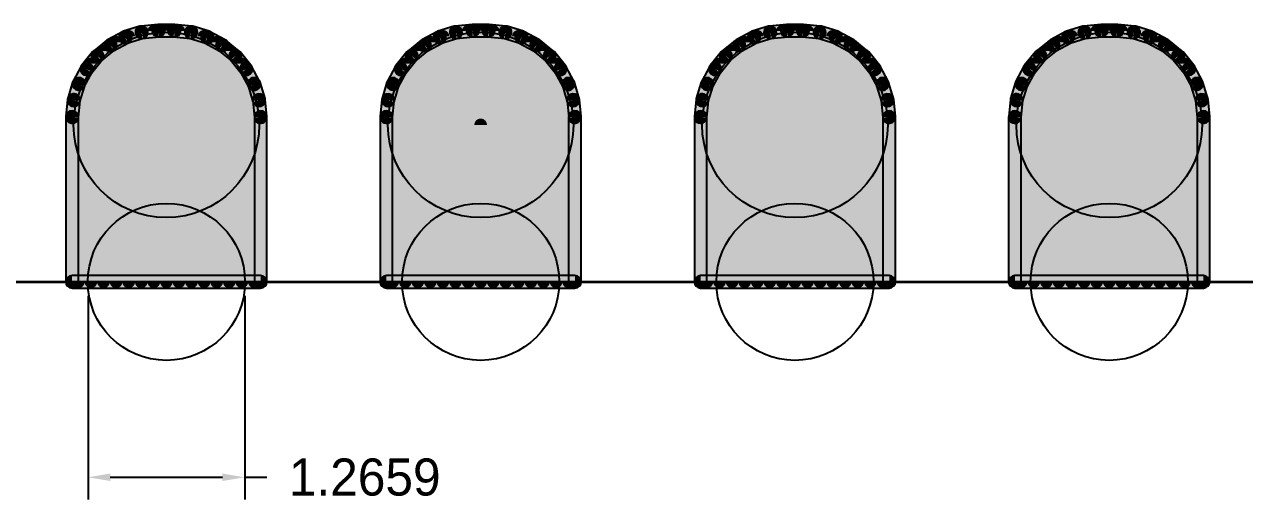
# Model space of a CAD drawing. Extents: x -87.3 to -53.8, y 3.8 to 28.4.
# Drawn here: x -72.25 to -62.39, y 3.84 to 7.7 of the extents above; entities that cross this region are included whole.
import ezdxf

# ---------------------------------------------------------------- set-up
doc = ezdxf.new("R2010")
doc.units = 0
doc.header["$MEASUREMENT"] = 0
doc.layers.get('0').update_dxf_attribs({"linetype": 'CONTINUOUS'})
doc.layers.get('Defpoints').update_dxf_attribs({"linetype": 'CONTINUOUS'})
for name, color, linetype in [('16', 175, 'CONTINUOUS'), ('17', 82, 'CONTINUOUS'), ('20', 213, 'CONTINUOUS')]:
    doc.layers.add(name, color=color, linetype=linetype)
doc.dimstyles.get("Standard").update_dxf_attribs({"dimtxt": 0.18, "dimasz": 0.18, "dimexe": 0.18, "dimexo": 0.0625, "dimgap": 0.09, "dimtad": 0, "dimtih": 1, "dimtoh": 1, "dimdec": 4, "dimzin": 0, "dimdsep": 46, "dimtxsty": 'Standard', "dimcen": 0.09, "dimadec": 0, "dimazin": 0, "dimtfac": 1, "dimtdec": 4, "dimtofl": 0, "dimtmove": 0, "dimatfit": 3, "dimfxl": 1, "dimtolj": 1, "dimtzin": 0, "dimarcsym": 0})

# ---------------------------------------------------------------- blocks, each defined once
blk = doc.blocks.new('ROUNDP')
blk.add_circle((0, 0), 0.5)
blk = doc.blocks.new('*D137')
at = {"color": 0, "linetype": 'Continuous', "lineweight": -2}
for p, q in [((-71.7404, 5.5028), (-71.7404, 3.8553)), ((-70.4745, 5.5028), (-70.4745, 3.8553)), ((-71.5604, 4.0353), (-70.6545, 4.0353)), ((-70.4745, 4.0353), (-70.2945, 4.0353))]:
    blk.add_line(p, q, dxfattribs=at)
at = {"color": 0, "linetype": 'Continuous'}
for points in [[(-71.5604, 4.0653), (-71.5604, 4.0053), (-71.7404, 4.0353)], [(-70.6545, 4.0653), (-70.6545, 4.0053), (-70.4745, 4.0353)]]:
    blk.add_solid(points, dxfattribs=at)
at = {"layer": 'Defpoints', "color": 0, "linetype": 'Continuous'}
for p in [(-71.7404, 5.5653), (-70.4745, 5.5653), (-70.4745, 4.0353)]:
    blk.add_point(p, dxfattribs=at)
at = {"color": 0, "linetype": 'Continuous', "insert": (-69.5045, 4.0353), "char_height": 0.3, "attachment_point": 5}
blk.add_mtext('\\A1;1.2659', dxfattribs=at)

msp = doc.modelspace()

# ---------------------------------------------------------------- linework, layer by layer
at = {"layer": '16'}
for points in [[(-71.17592, 7.6987), (-71.31222, 7.6852, 1), (-71.30222, 7.5841), (-71.16592, 7.5975, 1)], [(-71.04392, 7.6989), (-71.17092, 7.6989, 1), (-71.17092, 7.5973), (-71.04392, 7.5973, 1)], [(-70.90262, 7.6852), (-71.03892, 7.6987, 1), (-71.04892, 7.5975), (-70.91262, 7.5841, 1)], [(-68.63592, 7.6987), (-68.77222, 7.6852, 1), (-68.76222, 7.5841), (-68.62592, 7.5975, 1)], [(-68.50392, 7.6989), (-68.63092, 7.6989, 1), (-68.63092, 7.5973), (-68.50392, 7.5973, 1)], [(-68.36262, 7.6852), (-68.49892, 7.6987, 1), (-68.50892, 7.5975), (-68.37262, 7.5841, 1)], [(-66.09592, 7.6987), (-66.23222, 7.6852, 1), (-66.22222, 7.5841), (-66.08592, 7.5975, 1)], [(-65.96392, 7.6989), (-66.09092, 7.6989, 1), (-66.09092, 7.5973), (-65.96392, 7.5973, 1)], [(-65.82262, 7.6852), (-65.95892, 7.6987, 1), (-65.96892, 7.5975), (-65.83262, 7.5841, 1)], [(-63.55592, 7.6987), (-63.69222, 7.6852, 1), (-63.68222, 7.5841), (-63.54592, 7.5975, 1)], [(-63.42392, 7.6989), (-63.55092, 7.6989, 1), (-63.55092, 7.5973), (-63.42392, 7.5973, 1)], [(-63.28262, 7.6852), (-63.41892, 7.6987, 1), (-63.42892, 7.5975), (-63.29262, 7.5841, 1)], [(-71.46222, 7.6397), (-71.58292, 7.5752, 1), (-71.53502, 7.4856), (-71.41432, 7.5501, 1)], [(-71.32192, 7.6833), (-71.45292, 7.6435, 1), (-71.42352, 7.5463), (-71.29242, 7.5861, 1)], [(-70.76192, 7.6435), (-70.89292, 7.6833, 1), (-70.92242, 7.5861), (-70.79132, 7.5463, 1)], [(-70.63192, 7.5752), (-70.75262, 7.6397, 1), (-70.80052, 7.5501), (-70.67982, 7.4856, 1)], [(-68.92222, 7.6397), (-69.04292, 7.5752, 1), (-68.99502, 7.4856), (-68.87432, 7.5501, 1)], [(-68.78192, 7.6833), (-68.91292, 7.6435, 1), (-68.88352, 7.5463), (-68.75242, 7.5861, 1)], [(-68.22192, 7.6435), (-68.35292, 7.6833, 1), (-68.38242, 7.5861), (-68.25132, 7.5463, 1)], [(-68.09192, 7.5752), (-68.21262, 7.6397, 1), (-68.26052, 7.5501), (-68.13982, 7.4856, 1)], [(-66.38222, 7.6397), (-66.50292, 7.5752, 1), (-66.45502, 7.4856), (-66.33432, 7.5501, 1)], [(-66.24192, 7.6833), (-66.37292, 7.6435, 1), (-66.34352, 7.5463), (-66.21242, 7.5861, 1)], [(-65.68192, 7.6435), (-65.81292, 7.6833, 1), (-65.84242, 7.5861), (-65.71132, 7.5463, 1)], [(-65.55192, 7.5752), (-65.67262, 7.6397, 1), (-65.72052, 7.5501), (-65.59982, 7.4856, 1)], [(-63.84222, 7.6397), (-63.96292, 7.5752, 1), (-63.91502, 7.4856), (-63.79432, 7.5501, 1)], [(-63.70192, 7.6833), (-63.83292, 7.6435, 1), (-63.80352, 7.5463), (-63.67242, 7.5861, 1)], [(-63.14192, 7.6435), (-63.27292, 7.6833, 1), (-63.30242, 7.5861), (-63.17132, 7.5463, 1)], [(-63.01192, 7.5752), (-63.13262, 7.6397, 1), (-63.18052, 7.5501), (-63.05982, 7.4856, 1)], [(-71.59122, 7.5697), (-71.69702, 7.4828, 1), (-71.63262, 7.4042), (-71.52672, 7.4911, 1)], [(-70.51782, 7.4828), (-70.62362, 7.5697, 1), (-70.68812, 7.4911), (-70.58222, 7.4042, 1)], [(-69.05122, 7.5697), (-69.15702, 7.4828, 1), (-69.09262, 7.4042), (-68.98672, 7.4911, 1)], [(-67.97782, 7.4828), (-68.08362, 7.5697, 1), (-68.14812, 7.4911), (-68.04222, 7.4042, 1)], [(-66.51122, 7.5697), (-66.61702, 7.4828, 1), (-66.55262, 7.4042), (-66.44672, 7.4911, 1)], [(-65.43782, 7.4828), (-65.54362, 7.5697, 1), (-65.60812, 7.4911), (-65.50222, 7.4042, 1)], [(-63.97122, 7.5697), (-64.07702, 7.4828, 1), (-64.01262, 7.4042), (-63.90672, 7.4911, 1)], [(-62.89782, 7.4828), (-63.00362, 7.5697, 1), (-63.06812, 7.4911), (-62.96222, 7.4042, 1)], [(-71.70412, 7.4757), (-71.79102, 7.3699, 1), (-71.71242, 7.3054), (-71.62552, 7.4113, 1)], [(-70.42382, 7.3699), (-70.51072, 7.4757, 1), (-70.58932, 7.4113), (-70.50242, 7.3054, 1)], [(-69.16412, 7.4757), (-69.25102, 7.3699, 1), (-69.17242, 7.3054), (-69.08552, 7.4113, 1)], [(-67.88382, 7.3699), (-67.97072, 7.4757, 1), (-68.04932, 7.4113), (-67.96242, 7.3054, 1)], [(-66.62412, 7.4757), (-66.71102, 7.3699, 1), (-66.63242, 7.3054), (-66.54552, 7.4113, 1)], [(-65.34382, 7.3699), (-65.43072, 7.4757, 1), (-65.50932, 7.4113), (-65.42242, 7.3054, 1)], [(-64.08412, 7.4757), (-64.17102, 7.3699, 1), (-64.09242, 7.3054), (-64.00552, 7.4113, 1)], [(-62.80382, 7.3699), (-62.89072, 7.4757, 1), (-62.96932, 7.4113), (-62.88242, 7.3054, 1)], [(-71.79652, 7.3616), (-71.86102, 7.2409, 1), (-71.77142, 7.193), (-71.70692, 7.3137, 1)], [(-70.35382, 7.2409), (-70.41832, 7.3616, 1), (-70.50792, 7.3137), (-70.44342, 7.193, 1)], [(-69.25652, 7.3616), (-69.32102, 7.2409, 1), (-69.23142, 7.193), (-69.16692, 7.3137, 1)], [(-67.81382, 7.2409), (-67.87832, 7.3616, 1), (-67.96792, 7.3137), (-67.90342, 7.193, 1)], [(-66.71652, 7.3616), (-66.78102, 7.2409, 1), (-66.69142, 7.193), (-66.62692, 7.3137, 1)], [(-65.27382, 7.2409), (-65.33832, 7.3616, 1), (-65.42792, 7.3137), (-65.36342, 7.193, 1)], [(-64.17652, 7.3616), (-64.24102, 7.2409, 1), (-64.15142, 7.193), (-64.08692, 7.3137, 1)], [(-62.73382, 7.2409), (-62.79832, 7.3616, 1), (-62.88792, 7.3137), (-62.82342, 7.193, 1)], [(-71.86482, 7.2316), (-71.90462, 7.1006, 1), (-71.80742, 7.0711), (-71.76762, 7.2022, 1)], [(-70.31022, 7.1006), (-70.35002, 7.2316, 1), (-70.44722, 7.2022), (-70.40742, 7.0711, 1)], [(-69.32482, 7.2316), (-69.36462, 7.1006, 1), (-69.26742, 7.0711), (-69.22762, 7.2022, 1)], [(-67.77022, 7.1006), (-67.81002, 7.2316, 1), (-67.90722, 7.2022), (-67.86742, 7.0711, 1)], [(-66.78482, 7.2316), (-66.82462, 7.1006, 1), (-66.72742, 7.0711), (-66.68762, 7.2022, 1)], [(-65.23022, 7.1006), (-65.27002, 7.2316, 1), (-65.36722, 7.2022), (-65.32742, 7.0711, 1)], [(-64.24482, 7.2316), (-64.28462, 7.1006, 1), (-64.18742, 7.0711), (-64.14762, 7.2022, 1)], [(-62.69022, 7.1006), (-62.73002, 7.2316, 1), (-62.82722, 7.2022), (-62.78742, 7.0711, 1)], [(-71.90652, 7.0909), (-71.92002, 6.9546, 1), (-71.81882, 6.9446), (-71.80542, 7.0809, 1)], [(-70.29482, 6.9546), (-70.30832, 7.0909, 1), (-70.40942, 7.0809), (-70.39602, 6.9446, 1)], [(-69.36652, 7.0909), (-69.38002, 6.9546, 1), (-69.27882, 6.9446), (-69.26542, 7.0809, 1)], [(-67.75482, 6.9546), (-67.76832, 7.0909, 1), (-67.86942, 7.0809), (-67.85602, 6.9446, 1)], [(-66.82652, 7.0909), (-66.84002, 6.9546, 1), (-66.73882, 6.9446), (-66.72542, 7.0809, 1)], [(-65.21482, 6.9546), (-65.22832, 7.0909, 1), (-65.32942, 7.0809), (-65.31602, 6.9446, 1)], [(-64.28652, 7.0909), (-64.30002, 6.9546, 1), (-64.19882, 6.9446), (-64.18542, 7.0809, 1)], [(-62.67482, 6.9546), (-62.68832, 7.0909, 1), (-62.78942, 7.0809), (-62.77602, 6.9446, 1)], [(-71.92022, 6.9496), (-71.92022, 5.6161, 1), (-71.81862, 5.6161), (-71.81862, 6.9496, 1)], [(-70.29462, 5.6161), (-70.29462, 6.9496, 1), (-70.39622, 6.9496), (-70.39622, 5.6161, 1)], [(-69.38022, 6.9496), (-69.38022, 5.6161, 1), (-69.27862, 5.6161), (-69.27862, 6.9496, 1)], [(-67.75462, 5.6161), (-67.75462, 6.9496, 1), (-67.85622, 6.9496), (-67.85622, 5.6161, 1)], [(-66.84022, 6.9496), (-66.84022, 5.6161, 1), (-66.73862, 5.6161), (-66.73862, 6.9496, 1)], [(-65.21462, 5.6161), (-65.21462, 6.9496, 1), (-65.31622, 6.9496), (-65.31622, 5.6161, 1)], [(-64.30022, 6.9496), (-64.30022, 5.6161, 1), (-64.19862, 5.6161), (-64.19862, 6.9496, 1)], [(-62.67462, 5.6161), (-62.67462, 6.9496, 1), (-62.77622, 6.9496), (-62.77622, 5.6161, 1)], [(-71.86942, 5.5653), (-70.34542, 5.5653, 1), (-70.34542, 5.6669), (-71.86942, 5.6669, 1)], [(-69.32942, 5.5653), (-67.80542, 5.5653, 1), (-67.80542, 5.6669), (-69.32942, 5.6669, 1)], [(-66.78942, 5.5653), (-65.26542, 5.5653, 1), (-65.26542, 5.6669), (-66.78942, 5.6669, 1)], [(-64.24942, 5.5653), (-62.72542, 5.5653, 1), (-62.72542, 5.6669), (-64.24942, 5.6669, 1)]]:
    msp.add_lwpolyline(points, format="xyb", close=True, dxfattribs=at)
for points, const_width in [([(-71.17092, 7.6481), (-71.30722, 7.6347)], 0.1016), ([(-71.20902, 5.6161), (-71.20902, 7.6444)], 0.1016), ([(-71.04392, 7.6481), (-71.17092, 7.6481)], 0.1016), ([(-71.10742, 5.6161), (-71.10742, 7.6481)], 0.1016), ([(-70.90762, 7.6347), (-71.04392, 7.6481)], 0.1016), ([(-71.00582, 5.6161), (-71.00582, 7.6443)], 0.1016), ([(-68.63092, 7.6481), (-68.76722, 7.6347)], 0.1016), ([(-68.66902, 5.6161), (-68.66902, 7.6444)], 0.1016), ([(-68.50392, 7.6481), (-68.63092, 7.6481)], 0.1016), ([(-68.56742, 5.6161), (-68.56742, 7.6481)], 0.1016), ([(-68.36762, 7.6347), (-68.50392, 7.6481)], 0.1016), ([(-68.46582, 5.6161), (-68.46582, 7.6443)], 0.1016), ([(-66.09092, 7.6481), (-66.22722, 7.6347)], 0.1016), ([(-66.12902, 5.6161), (-66.12902, 7.6444)], 0.1016), ([(-65.96392, 7.6481), (-66.09092, 7.6481)], 0.1016), ([(-66.02742, 5.6161), (-66.02742, 7.6481)], 0.1016), ([(-65.82762, 7.6347), (-65.96392, 7.6481)], 0.1016), ([(-65.92582, 5.6161), (-65.92582, 7.6443)], 0.1016), ([(-63.55092, 7.6481), (-63.68722, 7.6347)], 0.1016), ([(-63.58902, 5.6161), (-63.58902, 7.6444)], 0.1016), ([(-63.42392, 7.6481), (-63.55092, 7.6481)], 0.1016), ([(-63.48742, 5.6161), (-63.48742, 7.6481)], 0.1016), ([(-63.28762, 7.6347), (-63.42392, 7.6481)], 0.1016), ([(-63.38582, 5.6161), (-63.38582, 7.6443)], 0.1016), ([(-71.43822, 7.5949), (-71.55902, 7.5304)], 0.1016), ([(-71.51382, 5.6161), (-71.51382, 7.5545)], 0.1016), ([(-71.30722, 7.6347), (-71.43822, 7.5949)], 0.1016), ([(-71.41222, 5.6161), (-71.41222, 7.6028)], 0.1016), ([(-71.31062, 5.6161), (-71.31062, 7.6336)], 0.1016), ([(-70.77662, 7.5949), (-70.90762, 7.6347)], 0.1016), ([(-70.90422, 5.6161), (-70.90422, 7.6336)], 0.1016), ([(-70.80262, 5.6161), (-70.80262, 7.6028)], 0.1016), ([(-70.65582, 7.5304), (-70.77662, 7.5949)], 0.1016), ([(-70.70102, 5.6161), (-70.70102, 7.5545)], 0.1016), ([(-68.89822, 7.5949), (-69.01902, 7.5304)], 0.1016), ([(-68.97382, 5.6161), (-68.97382, 7.5545)], 0.1016), ([(-68.76722, 7.6347), (-68.89822, 7.5949)], 0.1016), ([(-68.87222, 5.6161), (-68.87222, 7.6028)], 0.1016), ([(-68.77062, 5.6161), (-68.77062, 7.6336)], 0.1016), ([(-68.23662, 7.5949), (-68.36762, 7.6347)], 0.1016), ([(-68.36422, 5.6161), (-68.36422, 7.6336)], 0.1016), ([(-68.26262, 5.6161), (-68.26262, 7.6028)], 0.1016), ([(-68.11582, 7.5304), (-68.23662, 7.5949)], 0.1016), ([(-68.16102, 5.6161), (-68.16102, 7.5545)], 0.1016), ([(-66.35822, 7.5949), (-66.47902, 7.5304)], 0.1016), ([(-66.43382, 5.6161), (-66.43382, 7.5545)], 0.1016), ([(-66.22722, 7.6347), (-66.35822, 7.5949)], 0.1016), ([(-66.33222, 5.6161), (-66.33222, 7.6028)], 0.1016), ([(-66.23062, 5.6161), (-66.23062, 7.6336)], 0.1016), ([(-65.69662, 7.5949), (-65.82762, 7.6347)], 0.1016), ([(-65.82422, 5.6161), (-65.82422, 7.6336)], 0.1016), ([(-65.72262, 5.6161), (-65.72262, 7.6028)], 0.1016), ([(-65.57582, 7.5304), (-65.69662, 7.5949)], 0.1016), ([(-65.62102, 5.6161), (-65.62102, 7.5545)], 0.1016), ([(-63.81822, 7.5949), (-63.93902, 7.5304)], 0.1016), ([(-63.89382, 5.6161), (-63.89382, 7.5545)], 0.1016), ([(-63.68722, 7.6347), (-63.81822, 7.5949)], 0.1016), ([(-63.79222, 5.6161), (-63.79222, 7.6028)], 0.1016), ([(-63.69062, 5.6161), (-63.69062, 7.6336)], 0.1016), ([(-63.15662, 7.5949), (-63.28762, 7.6347)], 0.1016), ([(-63.28422, 5.6161), (-63.28422, 7.6336)], 0.1016), ([(-63.18262, 5.6161), (-63.18262, 7.6028)], 0.1016), ([(-63.03582, 7.5304), (-63.15662, 7.5949)], 0.1016), ([(-63.08102, 5.6161), (-63.08102, 7.5545)], 0.1016), ([(-71.55902, 7.5304), (-71.66482, 7.4435)], 0.1016), ([(-71.61542, 5.6161), (-71.61542, 7.4841)], 0.1016), ([(-70.55002, 7.4435), (-70.65582, 7.5304)], 0.1016), ([(-70.59942, 5.6161), (-70.59942, 7.4841)], 0.1016), ([(-69.01902, 7.5304), (-69.12482, 7.4435)], 0.1016), ([(-69.07542, 5.6161), (-69.07542, 7.4841)], 0.1016), ([(-68.01002, 7.4435), (-68.11582, 7.5304)], 0.1016), ([(-68.05942, 5.6161), (-68.05942, 7.4841)], 0.1016), ([(-66.47902, 7.5304), (-66.58482, 7.4435)], 0.1016), ([(-66.53542, 5.6161), (-66.53542, 7.4841)], 0.1016), ([(-65.47002, 7.4435), (-65.57582, 7.5304)], 0.1016), ([(-65.51942, 5.6161), (-65.51942, 7.4841)], 0.1016), ([(-63.93902, 7.5304), (-64.04482, 7.4435)], 0.1016), ([(-63.99542, 5.6161), (-63.99542, 7.4841)], 0.1016), ([(-62.93002, 7.4435), (-63.03582, 7.5304)], 0.1016), ([(-62.97942, 5.6161), (-62.97942, 7.4841)], 0.1016), ([(-71.66482, 7.4435), (-71.75172, 7.3377)], 0.1016), ([(-71.71702, 5.6161), (-71.71702, 7.3799)], 0.1016), ([(-70.46312, 7.3377), (-70.55002, 7.4435)], 0.1016), ([(-70.49782, 5.6161), (-70.49782, 7.3799)], 0.1016), ([(-69.12482, 7.4435), (-69.21172, 7.3377)], 0.1016), ([(-69.17702, 5.6161), (-69.17702, 7.3799)], 0.1016), ([(-67.92312, 7.3377), (-68.01002, 7.4435)], 0.1016), ([(-67.95782, 5.6161), (-67.95782, 7.3799)], 0.1016), ([(-66.58482, 7.4435), (-66.67172, 7.3377)], 0.1016), ([(-66.63702, 5.6161), (-66.63702, 7.3799)], 0.1016), ([(-65.69722, 7.2163), (-66.02742, 6.8861)], 0.4064), ([(-65.38312, 7.3377), (-65.47002, 7.4435)], 0.1016), ([(-65.41782, 5.6161), (-65.41782, 7.3799)], 0.1016), ([(-64.04482, 7.4435), (-64.13172, 7.3377)], 0.1016), ([(-64.09702, 5.6161), (-64.09702, 7.3799)], 0.1016), ([(-62.84312, 7.3377), (-62.93002, 7.4435)], 0.1016), ([(-62.87782, 5.6161), (-62.87782, 7.3799)], 0.1016), ([(-71.75172, 7.3377), (-71.81622, 7.2169)], 0.1016), ([(-70.39862, 7.2169), (-70.46312, 7.3377)], 0.1016), ([(-69.21172, 7.3377), (-69.27622, 7.2169)], 0.1016), ([(-67.85862, 7.2169), (-67.92312, 7.3377)], 0.1016), ([(-66.67172, 7.3377), (-66.73622, 7.2169)], 0.1016), ([(-65.31862, 7.2169), (-65.38312, 7.3377)], 0.1016), ([(-64.13172, 7.3377), (-64.19622, 7.2169)], 0.1016), ([(-62.77862, 7.2169), (-62.84312, 7.3377)], 0.1016), ([(-71.81622, 7.2169), (-71.85602, 7.0859)], 0.1016), ([(-71.81862, 5.6161), (-71.81862, 7.2091)], 0.1016), ([(-70.35882, 7.0859), (-70.39862, 7.2169)], 0.1016), ([(-70.39622, 5.6161), (-70.39622, 7.2091)], 0.1016), ([(-69.27622, 7.2169), (-69.31602, 7.0859)], 0.1016), ([(-69.27862, 5.6161), (-69.27862, 7.2091)], 0.1016), ([(-67.81882, 7.0859), (-67.85862, 7.2169)], 0.1016), ([(-67.85622, 5.6161), (-67.85622, 7.2091)], 0.1016), ([(-66.73622, 7.2169), (-66.77602, 7.0859)], 0.1016), ([(-66.73862, 5.6161), (-66.73862, 7.2091)], 0.1016), ([(-65.27882, 7.0859), (-65.31862, 7.2169)], 0.1016), ([(-65.31622, 5.6161), (-65.31622, 7.2091)], 0.1016), ([(-64.19622, 7.2169), (-64.23602, 7.0859)], 0.1016), ([(-64.19862, 5.6161), (-64.19862, 7.2091)], 0.1016), ([(-62.73882, 7.0859), (-62.77862, 7.2169)], 0.1016), ([(-62.77622, 5.6161), (-62.77622, 7.2091)], 0.1016), ([(-71.85602, 7.0859), (-71.86942, 6.9496)], 0.1016), ([(-70.34542, 6.9496), (-70.35882, 7.0859)], 0.1016), ([(-69.31602, 7.0859), (-69.32942, 6.9496)], 0.1016), ([(-67.80542, 6.9496), (-67.81882, 7.0859)], 0.1016), ([(-66.77602, 7.0859), (-66.78942, 6.9496)], 0.1016), ([(-65.26542, 6.9496), (-65.27882, 7.0859)], 0.1016), ([(-64.23602, 7.0859), (-64.24942, 6.9496)], 0.1016), ([(-62.72542, 6.9496), (-62.73882, 7.0859)], 0.1016), ([(-71.86942, 6.9496), (-71.86942, 5.6161)], 0.1016), ([(-70.34542, 5.6161), (-70.34542, 6.9496)], 0.1016), ([(-69.32942, 6.9496), (-69.32942, 5.6161)], 0.1016), ([(-68.56742, 5.6161), (-68.56742, 6.8861)], 0.1016), ([(-67.80542, 5.6161), (-67.80542, 6.9496)], 0.1016), ([(-66.78942, 6.9496), (-66.78942, 5.6161)], 0.1016), ([(-65.26542, 5.6161), (-65.26542, 6.9496)], 0.1016), ([(-64.24942, 6.9496), (-64.24942, 5.6161)], 0.1016), ([(-62.72542, 5.6161), (-62.72542, 6.9496)], 0.1016), ([(-71.86942, 5.6161), (-70.34542, 5.6161)], 0.1016), ([(-69.32942, 5.6161), (-67.80542, 5.6161)], 0.1016), ([(-66.78942, 5.6161), (-65.26542, 5.6161)], 0.1016), ([(-64.24942, 5.6161), (-62.72542, 5.6161)], 0.1016)]:
    msp.add_lwpolyline(points, dxfattribs=dict(at, const_width=const_width))
for points, const_width in [([(-71.18362, 7.6444, 1), (-71.23442, 7.6444)], 0.0508), ([(-71.17092, 7.6735, 1), (-71.17092, 7.6227)], 0.0508), ([(-71.16842, 7.6228, 1), (-71.17342, 7.6734)], 0.0508), ([(-71.08202, 7.6481, 1), (-71.13282, 7.6481)], 0.0508), ([(-71.04142, 7.6734, 1), (-71.04642, 7.6228)], 0.0508), ([(-71.04392, 7.6227, 1), (-71.04392, 7.6735)], 0.0508), ([(-70.98042, 7.6443, 1), (-71.03122, 7.6443)], 0.0508), ([(-68.64362, 7.6444, 1), (-68.69442, 7.6444)], 0.0508), ([(-68.63092, 7.6735, 1), (-68.63092, 7.6227)], 0.0508), ([(-68.62842, 7.6228, 1), (-68.63342, 7.6734)], 0.0508), ([(-68.54202, 7.6481, 1), (-68.59282, 7.6481)], 0.0508), ([(-68.50142, 7.6734, 1), (-68.50642, 7.6228)], 0.0508), ([(-68.50392, 7.6227, 1), (-68.50392, 7.6735)], 0.0508), ([(-68.44042, 7.6443, 1), (-68.49122, 7.6443)], 0.0508), ([(-66.10362, 7.6444, 1), (-66.15442, 7.6444)], 0.0508), ([(-66.09092, 7.6735, 1), (-66.09092, 7.6227)], 0.0508), ([(-66.08842, 7.6228, 1), (-66.09342, 7.6734)], 0.0508), ([(-66.00202, 7.6481, 1), (-66.05282, 7.6481)], 0.0508), ([(-65.96142, 7.6734, 1), (-65.96642, 7.6228)], 0.0508), ([(-65.96392, 7.6227, 1), (-65.96392, 7.6735)], 0.0508), ([(-65.90042, 7.6443, 1), (-65.95122, 7.6443)], 0.0508), ([(-63.56362, 7.6444, 1), (-63.61442, 7.6444)], 0.0508), ([(-63.55092, 7.6735, 1), (-63.55092, 7.6227)], 0.0508), ([(-63.54842, 7.6228, 1), (-63.55342, 7.6734)], 0.0508), ([(-63.46202, 7.6481, 1), (-63.51282, 7.6481)], 0.0508), ([(-63.42142, 7.6734, 1), (-63.42642, 7.6228)], 0.0508), ([(-63.42392, 7.6227, 1), (-63.42392, 7.6735)], 0.0508), ([(-63.36042, 7.6443, 1), (-63.41122, 7.6443)], 0.0508), ([(-71.48842, 7.5545, 1), (-71.53922, 7.5545)], 0.0508), ([(-71.44562, 7.6192, 1), (-71.43082, 7.5706)], 0.0508), ([(-71.42622, 7.5725, 1), (-71.45022, 7.6173)], 0.0508), ([(-71.38682, 7.6028, 1), (-71.43762, 7.6028)], 0.0508), ([(-71.28522, 7.6336, 1), (-71.33602, 7.6336)], 0.0508), ([(-71.30972, 7.66, 1), (-71.30472, 7.6094)], 0.0508), ([(-71.29982, 7.6104, 1), (-71.31452, 7.659)], 0.0508), ([(-70.90032, 7.659, 1), (-70.91502, 7.6104)], 0.0508), ([(-70.87882, 7.6336, 1), (-70.92962, 7.6336)], 0.0508), ([(-70.91012, 7.6094, 1), (-70.90512, 7.66)], 0.0508), ([(-70.77722, 7.6028, 1), (-70.82802, 7.6028)], 0.0508), ([(-70.76462, 7.6173, 1), (-70.78862, 7.5725)], 0.0508), ([(-70.78402, 7.5706, 1), (-70.76922, 7.6192)], 0.0508), ([(-70.67562, 7.5545, 1), (-70.72642, 7.5545)], 0.0508), ([(-68.94842, 7.5545, 1), (-68.99922, 7.5545)], 0.0508), ([(-68.90562, 7.6192, 1), (-68.89082, 7.5706)], 0.0508), ([(-68.88622, 7.5725, 1), (-68.91022, 7.6173)], 0.0508), ([(-68.84682, 7.6028, 1), (-68.89762, 7.6028)], 0.0508), ([(-68.74522, 7.6336, 1), (-68.79602, 7.6336)], 0.0508), ([(-68.76972, 7.66, 1), (-68.76472, 7.6094)], 0.0508), ([(-68.75982, 7.6104, 1), (-68.77452, 7.659)], 0.0508), ([(-68.36032, 7.659, 1), (-68.37502, 7.6104)], 0.0508), ([(-68.33882, 7.6336, 1), (-68.38962, 7.6336)], 0.0508), ([(-68.37012, 7.6094, 1), (-68.36512, 7.66)], 0.0508), ([(-68.23722, 7.6028, 1), (-68.28802, 7.6028)], 0.0508), ([(-68.22462, 7.6173, 1), (-68.24862, 7.5725)], 0.0508), ([(-68.24402, 7.5706, 1), (-68.22922, 7.6192)], 0.0508), ([(-68.13562, 7.5545, 1), (-68.18642, 7.5545)], 0.0508), ([(-66.40842, 7.5545, 1), (-66.45922, 7.5545)], 0.0508), ([(-66.36562, 7.6192, 1), (-66.35082, 7.5706)], 0.0508), ([(-66.34622, 7.5725, 1), (-66.37022, 7.6173)], 0.0508), ([(-66.30682, 7.6028, 1), (-66.35762, 7.6028)], 0.0508), ([(-66.20522, 7.6336, 1), (-66.25602, 7.6336)], 0.0508), ([(-66.22972, 7.66, 1), (-66.22472, 7.6094)], 0.0508), ([(-66.21982, 7.6104, 1), (-66.23452, 7.659)], 0.0508), ([(-65.82032, 7.659, 1), (-65.83502, 7.6104)], 0.0508), ([(-65.79882, 7.6336, 1), (-65.84962, 7.6336)], 0.0508), ([(-65.83012, 7.6094, 1), (-65.82512, 7.66)], 0.0508), ([(-65.69722, 7.6028, 1), (-65.74802, 7.6028)], 0.0508), ([(-65.68462, 7.6173, 1), (-65.70862, 7.5725)], 0.0508), ([(-65.70402, 7.5706, 1), (-65.68922, 7.6192)], 0.0508), ([(-65.59562, 7.5545, 1), (-65.64642, 7.5545)], 0.0508), ([(-63.86842, 7.5545, 1), (-63.91922, 7.5545)], 0.0508), ([(-63.82562, 7.6192, 1), (-63.81082, 7.5706)], 0.0508), ([(-63.80622, 7.5725, 1), (-63.83022, 7.6173)], 0.0508), ([(-63.76682, 7.6028, 1), (-63.81762, 7.6028)], 0.0508), ([(-63.66522, 7.6336, 1), (-63.71602, 7.6336)], 0.0508), ([(-63.68972, 7.66, 1), (-63.68472, 7.6094)], 0.0508), ([(-63.67982, 7.6104, 1), (-63.69452, 7.659)], 0.0508), ([(-63.28032, 7.659, 1), (-63.29502, 7.6104)], 0.0508), ([(-63.25882, 7.6336, 1), (-63.30962, 7.6336)], 0.0508), ([(-63.29012, 7.6094, 1), (-63.28512, 7.66)], 0.0508), ([(-63.15722, 7.6028, 1), (-63.20802, 7.6028)], 0.0508), ([(-63.14462, 7.6173, 1), (-63.16862, 7.5725)], 0.0508), ([(-63.16402, 7.5706, 1), (-63.14922, 7.6192)], 0.0508), ([(-63.05562, 7.5545, 1), (-63.10642, 7.5545)], 0.0508), ([(-71.59002, 7.4841, 1), (-71.64082, 7.4841)], 0.0508), ([(-71.57092, 7.5528, 1), (-71.54702, 7.508)], 0.0508), ([(-71.54292, 7.5107, 1), (-71.57512, 7.55)], 0.0508), ([(-70.63972, 7.55, 1), (-70.67192, 7.5107)], 0.0508), ([(-70.66782, 7.508, 1), (-70.64392, 7.5528)], 0.0508), ([(-70.57402, 7.4841, 1), (-70.62482, 7.4841)], 0.0508), ([(-69.05002, 7.4841, 1), (-69.10082, 7.4841)], 0.0508), ([(-69.03092, 7.5528, 1), (-69.00702, 7.508)], 0.0508), ([(-69.00292, 7.5107, 1), (-69.03512, 7.55)], 0.0508), ([(-68.09972, 7.55, 1), (-68.13192, 7.5107)], 0.0508), ([(-68.12782, 7.508, 1), (-68.10392, 7.5528)], 0.0508), ([(-68.03402, 7.4841, 1), (-68.08482, 7.4841)], 0.0508), ([(-66.51002, 7.4841, 1), (-66.56082, 7.4841)], 0.0508), ([(-66.49092, 7.5528, 1), (-66.46702, 7.508)], 0.0508), ([(-66.46292, 7.5107, 1), (-66.49512, 7.55)], 0.0508), ([(-65.55972, 7.55, 1), (-65.59192, 7.5107)], 0.0508), ([(-65.58782, 7.508, 1), (-65.56392, 7.5528)], 0.0508), ([(-65.49402, 7.4841, 1), (-65.54482, 7.4841)], 0.0508), ([(-63.97002, 7.4841, 1), (-64.02082, 7.4841)], 0.0508), ([(-63.95092, 7.5528, 1), (-63.92702, 7.508)], 0.0508), ([(-63.92292, 7.5107, 1), (-63.95512, 7.55)], 0.0508), ([(-63.01972, 7.55, 1), (-63.05192, 7.5107)], 0.0508), ([(-63.04782, 7.508, 1), (-63.02392, 7.5528)], 0.0508), ([(-62.95402, 7.4841, 1), (-63.00482, 7.4841)], 0.0508), ([(-71.69162, 7.3799, 1), (-71.74242, 7.3799)], 0.0508), ([(-71.68092, 7.4632, 1), (-71.64872, 7.4239)], 0.0508), ([(-71.64522, 7.4274, 1), (-71.68452, 7.4596)], 0.0508), ([(-70.53032, 7.4596, 1), (-70.56962, 7.4274)], 0.0508), ([(-70.56612, 7.4239, 1), (-70.53392, 7.4632)], 0.0508), ([(-70.47242, 7.3799, 1), (-70.52322, 7.3799)], 0.0508), ([(-69.15162, 7.3799, 1), (-69.20242, 7.3799)], 0.0508), ([(-69.14092, 7.4632, 1), (-69.10872, 7.4239)], 0.0508), ([(-69.10522, 7.4274, 1), (-69.14452, 7.4596)], 0.0508), ([(-67.99032, 7.4596, 1), (-68.02962, 7.4274)], 0.0508), ([(-68.02612, 7.4239, 1), (-67.99392, 7.4632)], 0.0508), ([(-67.93242, 7.3799, 1), (-67.98322, 7.3799)], 0.0508), ([(-66.61162, 7.3799, 1), (-66.66242, 7.3799)], 0.0508), ([(-66.60092, 7.4632, 1), (-66.56872, 7.4239)], 0.0508), ([(-66.56522, 7.4274, 1), (-66.60452, 7.4596)], 0.0508), ([(-65.62542, 7.1445, 1), (-65.76902, 7.2881)], 0.2032), ([(-65.45032, 7.4596, 1), (-65.48962, 7.4274)], 0.0508), ([(-65.48612, 7.4239, 1), (-65.45392, 7.4632)], 0.0508), ([(-65.39242, 7.3799, 1), (-65.44322, 7.3799)], 0.0508), ([(-64.07162, 7.3799, 1), (-64.12242, 7.3799)], 0.0508), ([(-64.06092, 7.4632, 1), (-64.02872, 7.4239)], 0.0508), ([(-64.02522, 7.4274, 1), (-64.06452, 7.4596)], 0.0508), ([(-62.91032, 7.4596, 1), (-62.94962, 7.4274)], 0.0508), ([(-62.94612, 7.4239, 1), (-62.91392, 7.4632)], 0.0508), ([(-62.85242, 7.3799, 1), (-62.90322, 7.3799)], 0.0508), ([(-71.77132, 7.3538, 1), (-71.73202, 7.3216)], 0.0508), ([(-71.72932, 7.3257, 1), (-71.77412, 7.3496)], 0.0508), ([(-70.44072, 7.3496, 1), (-70.48552, 7.3257)], 0.0508), ([(-70.48282, 7.3216, 1), (-70.44352, 7.3538)], 0.0508), ([(-69.23132, 7.3538, 1), (-69.19202, 7.3216)], 0.0508), ([(-69.18932, 7.3257, 1), (-69.23412, 7.3496)], 0.0508), ([(-67.90072, 7.3496, 1), (-67.94552, 7.3257)], 0.0508), ([(-67.94282, 7.3216, 1), (-67.90352, 7.3538)], 0.0508), ([(-66.69132, 7.3538, 1), (-66.65202, 7.3216)], 0.0508), ([(-66.64932, 7.3257, 1), (-66.69412, 7.3496)], 0.0508), ([(-65.36072, 7.3496, 1), (-65.40552, 7.3257)], 0.0508), ([(-65.40282, 7.3216, 1), (-65.36352, 7.3538)], 0.0508), ([(-64.15132, 7.3538, 1), (-64.11202, 7.3216)], 0.0508), ([(-64.10932, 7.3257, 1), (-64.15412, 7.3496)], 0.0508), ([(-62.82072, 7.3496, 1), (-62.86552, 7.3257)], 0.0508), ([(-62.86282, 7.3216, 1), (-62.82352, 7.3538)], 0.0508), ([(-71.79322, 7.2091, 1), (-71.84402, 7.2091)], 0.0508), ([(-71.83862, 7.2289, 1), (-71.79382, 7.2049)], 0.0508), ([(-71.79192, 7.2095, 1), (-71.84052, 7.2243)], 0.0508), ([(-70.37432, 7.2243, 1), (-70.42292, 7.2095)], 0.0508), ([(-70.37082, 7.2091, 1), (-70.42162, 7.2091)], 0.0508), ([(-70.42102, 7.2049, 1), (-70.37622, 7.2289)], 0.0508), ([(-69.25322, 7.2091, 1), (-69.30402, 7.2091)], 0.0508), ([(-69.29862, 7.2289, 1), (-69.25382, 7.2049)], 0.0508), ([(-69.25192, 7.2095, 1), (-69.30052, 7.2243)], 0.0508), ([(-67.83432, 7.2243, 1), (-67.88292, 7.2095)], 0.0508), ([(-67.83082, 7.2091, 1), (-67.88162, 7.2091)], 0.0508), ([(-67.88102, 7.2049, 1), (-67.83622, 7.2289)], 0.0508), ([(-66.71322, 7.2091, 1), (-66.76402, 7.2091)], 0.0508), ([(-66.75862, 7.2289, 1), (-66.71382, 7.2049)], 0.0508), ([(-66.71192, 7.2095, 1), (-66.76052, 7.2243)], 0.0508), ([(-65.29432, 7.2243, 1), (-65.34292, 7.2095)], 0.0508), ([(-65.29082, 7.2091, 1), (-65.34162, 7.2091)], 0.0508), ([(-65.34102, 7.2049, 1), (-65.29622, 7.2289)], 0.0508), ([(-64.17322, 7.2091, 1), (-64.22402, 7.2091)], 0.0508), ([(-64.21862, 7.2289, 1), (-64.17382, 7.2049)], 0.0508), ([(-64.17192, 7.2095, 1), (-64.22052, 7.2243)], 0.0508), ([(-62.75432, 7.2243, 1), (-62.80292, 7.2095)], 0.0508), ([(-62.75082, 7.2091, 1), (-62.80162, 7.2091)], 0.0508), ([(-62.80102, 7.2049, 1), (-62.75622, 7.2289)], 0.0508), ([(-71.88032, 7.0932, 1), (-71.83172, 7.0785)], 0.0508), ([(-71.83072, 7.0834, 1), (-71.88132, 7.0884)], 0.0508), ([(-70.33352, 7.0884, 1), (-70.38412, 7.0834)], 0.0508), ([(-70.38312, 7.0785, 1), (-70.33452, 7.0932)], 0.0508), ([(-69.34032, 7.0932, 1), (-69.29172, 7.0785)], 0.0508), ([(-69.29072, 7.0834, 1), (-69.34132, 7.0884)], 0.0508), ([(-67.79352, 7.0884, 1), (-67.84412, 7.0834)], 0.0508), ([(-67.84312, 7.0785, 1), (-67.79452, 7.0932)], 0.0508), ([(-66.80032, 7.0932, 1), (-66.75172, 7.0785)], 0.0508), ([(-66.75072, 7.0834, 1), (-66.80132, 7.0884)], 0.0508), ([(-65.25352, 7.0884, 1), (-65.30412, 7.0834)], 0.0508), ([(-65.30312, 7.0785, 1), (-65.25452, 7.0932)], 0.0508), ([(-64.26032, 7.0932, 1), (-64.21172, 7.0785)], 0.0508), ([(-64.21072, 7.0834, 1), (-64.26132, 7.0884)], 0.0508), ([(-62.71352, 7.0884, 1), (-62.76412, 7.0834)], 0.0508), ([(-62.76312, 7.0785, 1), (-62.71452, 7.0932)], 0.0508), ([(-66.09922, 6.9579, 1), (-65.95562, 6.8143)], 0.2032), ([(-71.89472, 6.9521, 1), (-71.84412, 6.9471)], 0.0508), ([(-71.84402, 6.9496, 1), (-71.89482, 6.9496)], 0.0508), ([(-70.32002, 6.9496, 1), (-70.37082, 6.9496)], 0.0508), ([(-70.37072, 6.9471, 1), (-70.32012, 6.9521)], 0.0508), ([(-69.35472, 6.9521, 1), (-69.30412, 6.9471)], 0.0508), ([(-69.30402, 6.9496, 1), (-69.35482, 6.9496)], 0.0508), ([(-68.54202, 6.8861, 1), (-68.59282, 6.8861)], 0.0508), ([(-67.78002, 6.9496, 1), (-67.83082, 6.9496)], 0.0508), ([(-67.83072, 6.9471, 1), (-67.78012, 6.9521)], 0.0508), ([(-66.81472, 6.9521, 1), (-66.76412, 6.9471)], 0.0508), ([(-66.76402, 6.9496, 1), (-66.81482, 6.9496)], 0.0508), ([(-66.12902, 6.8861, 1), (-65.92582, 6.8861)], 0.2032), ([(-65.24002, 6.9496, 1), (-65.29082, 6.9496)], 0.0508), ([(-65.29072, 6.9471, 1), (-65.24012, 6.9521)], 0.0508), ([(-64.27472, 6.9521, 1), (-64.22412, 6.9471)], 0.0508), ([(-64.22402, 6.9496, 1), (-64.27482, 6.9496)], 0.0508), ([(-62.70002, 6.9496, 1), (-62.75082, 6.9496)], 0.0508), ([(-62.75072, 6.9471, 1), (-62.70012, 6.9521)], 0.0508), ([(-71.86942, 5.6415, 1), (-71.86942, 5.5907)], 0.0508), ([(-71.89482, 5.6161, 1), (-71.84402, 5.6161)], 0.0508), ([(-71.84402, 5.6161, 1), (-71.79322, 5.6161)], 0.0508), ([(-71.74242, 5.6161, 1), (-71.69162, 5.6161)], 0.0508), ([(-71.64082, 5.6161, 1), (-71.59002, 5.6161)], 0.0508), ([(-71.53922, 5.6161, 1), (-71.48842, 5.6161)], 0.0508), ([(-71.43762, 5.6161, 1), (-71.38682, 5.6161)], 0.0508), ([(-71.33602, 5.6161, 1), (-71.28522, 5.6161)], 0.0508), ([(-71.23442, 5.6161, 1), (-71.18362, 5.6161)], 0.0508), ([(-71.13282, 5.6161, 1), (-71.08202, 5.6161)], 0.0508), ([(-71.03122, 5.6161, 1), (-70.98042, 5.6161)], 0.0508), ([(-70.92962, 5.6161, 1), (-70.87882, 5.6161)], 0.0508), ([(-70.82802, 5.6161, 1), (-70.77722, 5.6161)], 0.0508), ([(-70.72642, 5.6161, 1), (-70.67562, 5.6161)], 0.0508), ([(-70.62482, 5.6161, 1), (-70.57402, 5.6161)], 0.0508), ([(-70.52322, 5.6161, 1), (-70.47242, 5.6161)], 0.0508), ([(-70.42162, 5.6161, 1), (-70.37082, 5.6161)], 0.0508), ([(-70.37082, 5.6161, 1), (-70.32002, 5.6161)], 0.0508), ([(-70.34542, 5.5907, 1), (-70.34542, 5.6415)], 0.0508), ([(-69.32942, 5.6415, 1), (-69.32942, 5.5907)], 0.0508), ([(-69.35482, 5.6161, 1), (-69.30402, 5.6161)], 0.0508), ([(-69.30402, 5.6161, 1), (-69.25322, 5.6161)], 0.0508), ([(-69.20242, 5.6161, 1), (-69.15162, 5.6161)], 0.0508), ([(-69.10082, 5.6161, 1), (-69.05002, 5.6161)], 0.0508), ([(-68.99922, 5.6161, 1), (-68.94842, 5.6161)], 0.0508), ([(-68.89762, 5.6161, 1), (-68.84682, 5.6161)], 0.0508), ([(-68.79602, 5.6161, 1), (-68.74522, 5.6161)], 0.0508), ([(-68.69442, 5.6161, 1), (-68.64362, 5.6161)], 0.0508), ([(-68.59282, 5.6161, 1), (-68.54202, 5.6161)], 0.0508), ([(-68.59282, 5.6161, 1), (-68.54202, 5.6161)], 0.0508), ([(-68.49122, 5.6161, 1), (-68.44042, 5.6161)], 0.0508), ([(-68.38962, 5.6161, 1), (-68.33882, 5.6161)], 0.0508), ([(-68.28802, 5.6161, 1), (-68.23722, 5.6161)], 0.0508), ([(-68.18642, 5.6161, 1), (-68.13562, 5.6161)], 0.0508), ([(-68.08482, 5.6161, 1), (-68.03402, 5.6161)], 0.0508), ([(-67.98322, 5.6161, 1), (-67.93242, 5.6161)], 0.0508), ([(-67.88162, 5.6161, 1), (-67.83082, 5.6161)], 0.0508), ([(-67.83082, 5.6161, 1), (-67.78002, 5.6161)], 0.0508), ([(-67.80542, 5.5907, 1), (-67.80542, 5.6415)], 0.0508), ([(-66.78942, 5.6415, 1), (-66.78942, 5.5907)], 0.0508), ([(-66.81482, 5.6161, 1), (-66.76402, 5.6161)], 0.0508), ([(-66.76402, 5.6161, 1), (-66.71322, 5.6161)], 0.0508), ([(-66.66242, 5.6161, 1), (-66.61162, 5.6161)], 0.0508), ([(-66.56082, 5.6161, 1), (-66.51002, 5.6161)], 0.0508), ([(-66.45922, 5.6161, 1), (-66.40842, 5.6161)], 0.0508), ([(-66.35762, 5.6161, 1), (-66.30682, 5.6161)], 0.0508), ([(-66.25602, 5.6161, 1), (-66.20522, 5.6161)], 0.0508), ([(-66.15442, 5.6161, 1), (-66.10362, 5.6161)], 0.0508), ([(-66.05282, 5.6161, 1), (-66.00202, 5.6161)], 0.0508), ([(-65.95122, 5.6161, 1), (-65.90042, 5.6161)], 0.0508), ([(-65.84962, 5.6161, 1), (-65.79882, 5.6161)], 0.0508), ([(-65.74802, 5.6161, 1), (-65.69722, 5.6161)], 0.0508), ([(-65.64642, 5.6161, 1), (-65.59562, 5.6161)], 0.0508), ([(-65.54482, 5.6161, 1), (-65.49402, 5.6161)], 0.0508), ([(-65.44322, 5.6161, 1), (-65.39242, 5.6161)], 0.0508), ([(-65.34162, 5.6161, 1), (-65.29082, 5.6161)], 0.0508), ([(-65.29082, 5.6161, 1), (-65.24002, 5.6161)], 0.0508), ([(-65.26542, 5.5907, 1), (-65.26542, 5.6415)], 0.0508), ([(-64.24942, 5.6415, 1), (-64.24942, 5.5907)], 0.0508), ([(-64.27482, 5.6161, 1), (-64.22402, 5.6161)], 0.0508), ([(-64.22402, 5.6161, 1), (-64.17322, 5.6161)], 0.0508), ([(-64.12242, 5.6161, 1), (-64.07162, 5.6161)], 0.0508), ([(-64.02082, 5.6161, 1), (-63.97002, 5.6161)], 0.0508), ([(-63.91922, 5.6161, 1), (-63.86842, 5.6161)], 0.0508), ([(-63.81762, 5.6161, 1), (-63.76682, 5.6161)], 0.0508), ([(-63.71602, 5.6161, 1), (-63.66522, 5.6161)], 0.0508), ([(-63.61442, 5.6161, 1), (-63.56362, 5.6161)], 0.0508), ([(-63.51282, 5.6161, 1), (-63.46202, 5.6161)], 0.0508), ([(-63.41122, 5.6161, 1), (-63.36042, 5.6161)], 0.0508), ([(-63.30962, 5.6161, 1), (-63.25882, 5.6161)], 0.0508), ([(-63.20802, 5.6161, 1), (-63.15722, 5.6161)], 0.0508), ([(-63.10642, 5.6161, 1), (-63.05562, 5.6161)], 0.0508), ([(-63.00482, 5.6161, 1), (-62.95402, 5.6161)], 0.0508), ([(-62.90322, 5.6161, 1), (-62.85242, 5.6161)], 0.0508), ([(-62.80162, 5.6161, 1), (-62.75082, 5.6161)], 0.0508), ([(-62.75082, 5.6161, 1), (-62.70002, 5.6161)], 0.0508), ([(-62.72542, 5.5907, 1), (-62.72542, 5.6415)], 0.0508)]:
    msp.add_lwpolyline(points, format="xyb", dxfattribs=dict(at, const_width=const_width))
at = {"layer": '20'}
msp.add_lwpolyline([(-77.13992, 5.6148), (-59.99492, 5.6148, 1), (-59.99492, 5.6174), (-77.13992, 5.6174, 1)], format="xyb", close=True, dxfattribs=at)

# ---------------------------------------------------------------- block references
at = {"layer": '17', "xscale": 1.5, "yscale": 1.5, "rotation": 90}
for p in [(-71.10742, 6.8861), (-71.10742, 6.8861), (-68.56742, 6.8861), (-68.56742, 6.8861), (-66.02742, 6.8861), (-66.02742, 6.8861), (-63.48742, 6.8861), (-63.48742, 6.8861)]:
    msp.add_blockref('ROUNDP', p, dxfattribs=at)
at = {"layer": '17', "yscale": 1.269999999999995}
for p, xscale in [((-71.10742, 5.6161), 1.269999999999995), ((-71.10742, 5.6161), 1.27000000000001), ((-68.56742, 5.6161), 1.269999999999995), ((-68.56742, 5.6161), 1.27000000000001), ((-66.02742, 5.6161), 1.269999999999995), ((-66.02742, 5.6161), 1.27000000000001), ((-63.48742, 5.6161), 1.269999999999995), ((-63.48742, 5.6161), 1.27000000000001)]:
    msp.add_blockref('ROUNDP', p, dxfattribs=dict(at, xscale=xscale))

# ---------------------------------------------------------------- dimensions: what is measured, and where the dimension line sits
at = {"linetype": 'Continuous'}
dim = msp.add_linear_dim(base=(-70.47446, 4.03532), p1=(-71.74039, 5.5653), p2=(-70.47446, 5.5653), dimstyle='Standard', override={"dimtxt": 0.3}, dxfattribs=at)
dim.commit()
dim.dimension.update_dxf_attribs({"geometry": '*D137', "text_midpoint": (-69.50446, 4.03532)})

doc.saveas('drawing.dxf')
